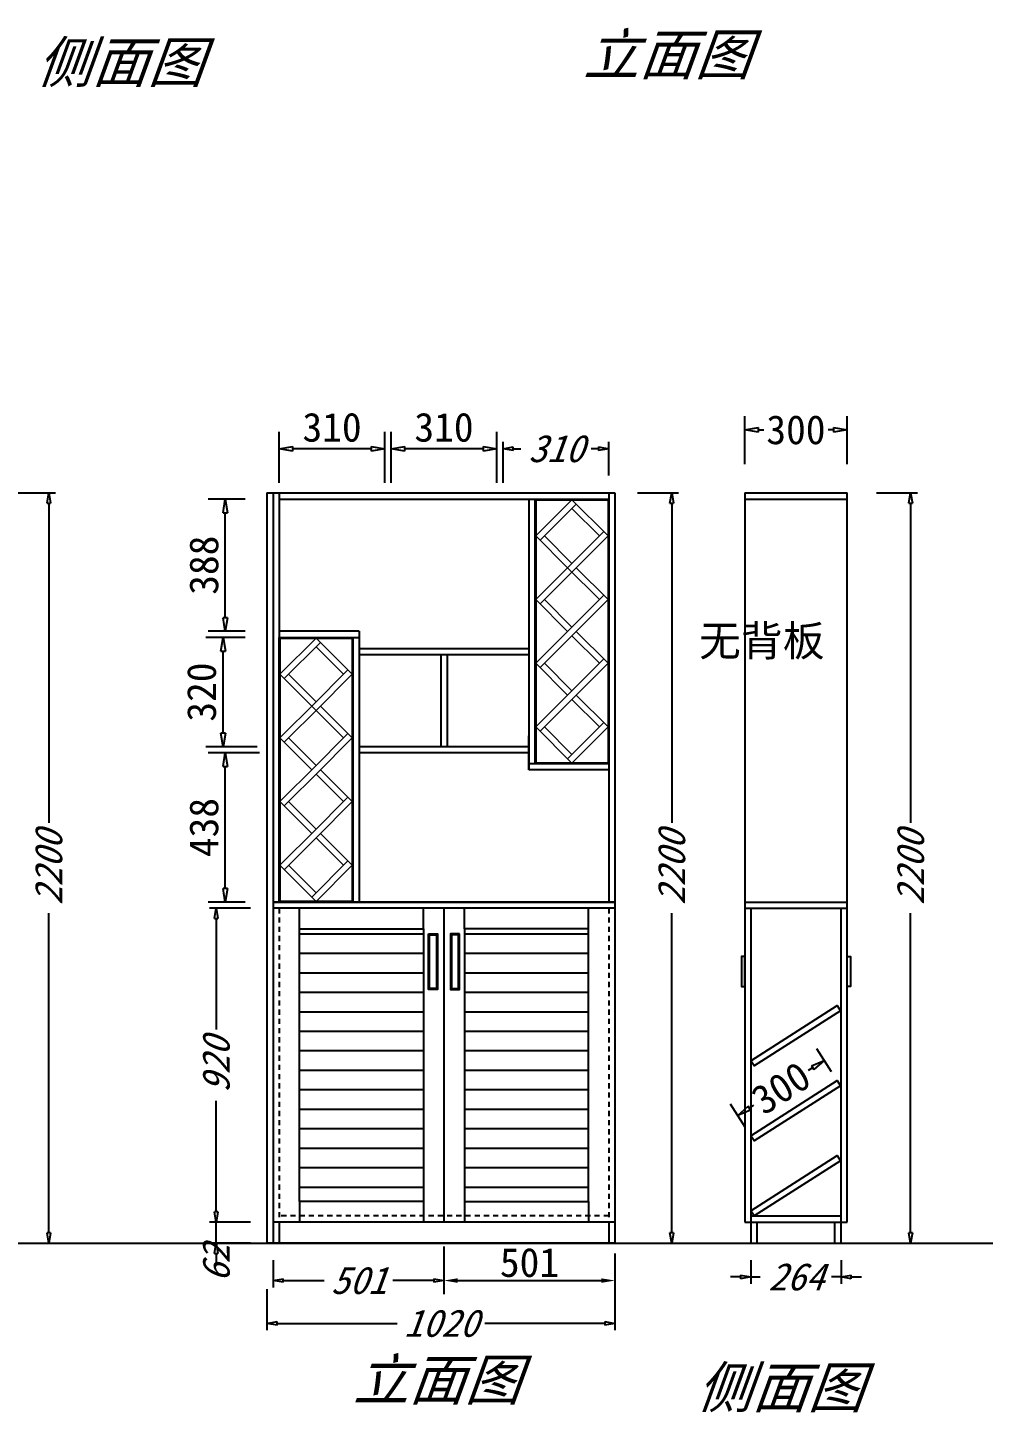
# Model space of a CAD drawing. Header units: millimetres. Extents: x 366509 to 398313, y -1245498 to -1202747.
# Drawn here: x 387162 to 389962, y -1233268 to -1229208 of the extents above; entities that cross this region are included whole.
import ezdxf

# ---------------------------------------------------------------- set-up
doc = ezdxf.new("R2010")
doc.units = ezdxf.units.MM
doc.header["$LTSCALE"] = 20
doc.linetypes.add('JIS_02_0.7', pattern=[1.35, 0.75, -0.6])
doc.layers.get('Defpoints').update_dxf_attribs({"color": 250})
doc.styles.get("Standard").update_dxf_attribs({"font": 'SimSun.ttf', "height": 85})
doc.styles.add('汉字', font='SimSun.ttf', dxfattribs={"oblique": 20, "height": 80})
doc.dimstyles.new('200', dxfattribs={"dimtxt": 90, "dimasz": 40, "dimexe": 50, "dimexo": 100, "dimgap": 20, "dimtad": 1, "dimdec": 0, "dimtxsty": 'Standard', "dimblk": 'CLOSEDBLANK', "dimcen": 100, "dimdle": 50, "dimclrd": 256, "dimclre": 256, "dimclrt": 256, "dimadec": 0, "dimazin": 0, "dimtfac": 1, "dimtdec": 0, "dimtmove": 2, "dimatfit": 3, "dimldrblk": 'CLOSEDBLANK', "dimfxl": 100, "dimfxlon": 1, "dimlwd": 25, "dimlwe": 25, "dimarcsym": 0})
doc.dimstyles.new('ISO-25', dxfattribs={"dimtxt": 2.5, "dimasz": 2.5, "dimexe": 1.25, "dimexo": 0.625, "dimtad": 1, "dimtxsty": 'Standard', "dimcen": 2.5, "dimadec": 0, "dimazin": 0, "dimtfac": 1, "dimtmove": 0, "dimatfit": 3, "dimfxl": 1, "dimarcsym": 0})
doc.dimstyles.get("Standard").update_dxf_attribs({"dimtxt": 0.18, "dimasz": 0.18, "dimexe": 0.18, "dimexo": 0.0625, "dimgap": 0.09, "dimtad": 0, "dimtih": 1, "dimtoh": 1, "dimdec": 4, "dimzin": 0, "dimdsep": 46, "dimtxsty": 'Standard', "dimcen": 0.09, "dimadec": 0, "dimazin": 0, "dimtfac": 1, "dimtdec": 4, "dimtofl": 0, "dimtmove": 0, "dimatfit": 3, "dimfxl": 1, "dimtolj": 1, "dimtzin": 0, "dimarcsym": 0})
doc.dimstyles.new('周文晶', dxfattribs={"dimtxt": 70, "dimasz": 40, "dimexe": 40, "dimexo": 30, "dimgap": 10, "dimtad": 0, "dimdec": 0, "dimtxsty": 'Standard', "dimblk": 'CLOSEDBLANK', "dimcen": 200, "dimclrd": 256, "dimclre": 256, "dimadec": 0, "dimazin": 0, "dimtfac": 1, "dimtdec": 0, "dimtmove": 0, "dimatfit": 3, "dimldrblk": 'CLOSEDBLANK', "dimfxl": 100, "dimfxlon": 1, "dimarcsym": 0})

# ---------------------------------------------------------------- blocks, each defined once
blk = doc.blocks.new('_ClosedBlank')
at = {"color": 0, "linetype": 'ByBlock', "lineweight": -2}
for p, q in [((-1, 0.17), (0, 0)), ((-1, 0.17), (-1, -0.17)), ((0, 0), (-1, -0.17))]:
    blk.add_line(p, q, dxfattribs=at)
blk = doc.blocks.new('*D1352')
at = {"lineweight": 25, "transparency": 16777216}
for p, q in [((387123.6, -1230572.3), (387243.6, -1230572.3)), ((387223.6, -1230602.3), (387223.6, -1231540.1)), ((387223.6, -1232742.3), (387223.6, -1231804.4)), ((387123.6, -1232772.3), (387243.6, -1232772.3))]:
    blk.add_line(p, q, dxfattribs=at)
at = {"layer": 'Defpoints', "color": 0, "transparency": 16777216}
for p in [(387037.7, -1230572.3), (387037.7, -1232772.3), (387223.6, -1232772.3)]:
    blk.add_point(p, dxfattribs=at)
at = {"lineweight": 25, "transparency": 16777216, "xscale": 30, "yscale": 30, "zscale": 30}
for p, rotation in [((387223.6, -1230572.3), 90), ((387223.6, -1232772.3), 270)]:
    blk.add_blockref('_ClosedBlank', p, dxfattribs=dict(at, rotation=rotation))
at = {"lineweight": -3, "transparency": 16777216, "insert": (387223.6, -1231672.3), "char_height": 80, "attachment_point": 5, "rotation": 90, "style": '汉字'}
blk.add_mtext('2200', dxfattribs=at)
blk = doc.blocks.new('*D1354')
at = {"lineweight": 25, "transparency": 16777216}
for p, q in [((387714.3, -1232680.3), (387714.3, -1232650.3)), ((387814.3, -1232710.3), (387694.3, -1232710.3)), ((387714.3, -1232772.3), (387714.3, -1232710.3)), ((387814.3, -1232772.3), (387694.3, -1232772.3)), ((387714.3, -1232802.3), (387714.3, -1232832.3))]:
    blk.add_line(p, q, dxfattribs=at)
at = {"layer": 'Defpoints', "color": 0, "transparency": 16777216}
for p in [(387714.3, -1232710.3), (387898.7, -1232710.3), (387880.7, -1232772.3)]:
    blk.add_point(p, dxfattribs=at)
at = {"lineweight": 25, "transparency": 16777216, "xscale": 30, "yscale": 30, "zscale": 30}
for p, rotation in [((387714.3, -1232710.3), 270), ((387714.3, -1232772.3), 90)]:
    blk.add_blockref('_ClosedBlank', p, dxfattribs=dict(at, rotation=rotation))
at = {"lineweight": -3, "transparency": 16777216, "insert": (387714.3, -1232832.3), "char_height": 80, "attachment_point": 5, "rotation": 90, "style": '汉字'}
blk.add_mtext('62', dxfattribs=at)
blk = doc.blocks.new('*D1355')
at = {"lineweight": 25, "transparency": 16777216}
for p, q in [((387814.3, -1231790.3), (387694.3, -1231790.3)), ((387714.3, -1231820.3), (387714.3, -1232146.1)), ((387714.3, -1232680.3), (387714.3, -1232354.4)), ((387814.3, -1232710.3), (387694.3, -1232710.3))]:
    blk.add_line(p, q, dxfattribs=at)
at = {"layer": 'Defpoints', "color": 0, "transparency": 16777216}
for p in [(387714.3, -1231790.3), (387898.7, -1231790.3), (387898.7, -1232710.3)]:
    blk.add_point(p, dxfattribs=at)
at = {"lineweight": 25, "transparency": 16777216, "xscale": 30, "yscale": 30, "zscale": 30}
for p, rotation in [((387714.3, -1231790.3), 90), ((387714.3, -1232710.3), 270)]:
    blk.add_blockref('_ClosedBlank', p, dxfattribs=dict(at, rotation=rotation))
at = {"lineweight": -3, "transparency": 16777216, "insert": (387714.3, -1232250.3), "char_height": 80, "attachment_point": 5, "rotation": 90, "style": '汉字'}
blk.add_mtext('920', dxfattribs=at)
blk = doc.blocks.new('*D1356')
at = {"lineweight": 25, "transparency": 16777216}
for p, q in [((388554.7, -1230542.7), (388554.7, -1230422.7)), ((388584.7, -1230442.7), (388606.4, -1230442.7)), ((388834.7, -1230442.7), (388813, -1230442.7)), ((388864.7, -1230521.4), (388864.7, -1230422.7))]:
    blk.add_line(p, q, dxfattribs=at)
at = {"layer": 'Defpoints', "color": 0, "transparency": 16777216}
for p in [(388864.7, -1230442.7), (388864.7, -1230571.4), (388554.7, -1230972.3)]:
    blk.add_point(p, dxfattribs=at)
at = {"lineweight": 25, "transparency": 16777216, "xscale": 30, "yscale": 30, "zscale": 30, "rotation": 180}
blk.add_blockref('_ClosedBlank', (388554.7, -1230442.7), dxfattribs=at)
at = {"lineweight": 25, "transparency": 16777216, "xscale": 30, "yscale": 30, "zscale": 30}
blk.add_blockref('_ClosedBlank', (388864.7, -1230442.7), dxfattribs=at)
at = {"lineweight": -3, "transparency": 16777216, "insert": (388709.7, -1230442.7), "char_height": 80, "attachment_point": 5, "style": '汉字'}
blk.add_mtext('310', dxfattribs=at)
blk = doc.blocks.new('*D1357')
at = {"lineweight": 25, "transparency": 16777216}
for p, q in [((387862.7, -1232907.4), (387862.7, -1233027.4)), ((388882.7, -1232907.4), (388882.7, -1233027.4)), ((387892.7, -1233007.4), (388244.1, -1233007.4)), ((388852.7, -1233007.4), (388501.3, -1233007.4))]:
    blk.add_line(p, q, dxfattribs=at)
at = {"layer": 'Defpoints', "color": 0, "transparency": 16777216}
for p in [(387862.7, -1232772.3), (388882.7, -1232772.3), (388882.7, -1233007.4)]:
    blk.add_point(p, dxfattribs=at)
at = {"lineweight": 25, "transparency": 16777216, "xscale": 30, "yscale": 30, "zscale": 30, "rotation": 180}
blk.add_blockref('_ClosedBlank', (387862.7, -1233007.4), dxfattribs=at)
at = {"lineweight": 25, "transparency": 16777216, "xscale": 30, "yscale": 30, "zscale": 30}
blk.add_blockref('_ClosedBlank', (388882.7, -1233007.4), dxfattribs=at)
at = {"lineweight": -3, "transparency": 16777216, "insert": (388372.7, -1233007.4), "char_height": 80, "attachment_point": 5, "style": '汉字'}
blk.add_mtext('1020', dxfattribs=at)
blk = doc.blocks.new('*D1377')
at = {"lineweight": 25, "transparency": 16777216}
for p, q in [((389280.9, -1232822.3), (389280.9, -1232891.3)), ((389545.3, -1232822.3), (389545.3, -1232891.3)), ((389250.9, -1232871.3), (389220.9, -1232871.3)), ((389280.9, -1232871.3), (389308.5, -1232871.3)), ((389545.3, -1232871.3), (389517.7, -1232871.3)), ((389575.3, -1232871.3), (389605.3, -1232871.3))]:
    blk.add_line(p, q, dxfattribs=at)
at = {"layer": 'Defpoints', "color": 0, "transparency": 16777216}
for p in [(389280.9, -1232772.3), (389545.3, -1232772.3), (389545.3, -1232871.3)]:
    blk.add_point(p, dxfattribs=at)
at = {"lineweight": 25, "transparency": 16777216, "xscale": 30, "yscale": 30, "zscale": 30}
blk.add_blockref('_ClosedBlank', (389280.9, -1232871.3), dxfattribs=at)
at = {"lineweight": 25, "transparency": 16777216, "xscale": 30, "yscale": 30, "zscale": 30, "rotation": 180}
blk.add_blockref('_ClosedBlank', (389545.3, -1232871.3), dxfattribs=at)
at = {"lineweight": -3, "transparency": 16777216, "insert": (389413.1, -1232871.3), "char_height": 80, "attachment_point": 5, "style": '汉字'}
blk.add_mtext('264', dxfattribs=at)
blk = doc.blocks.new('*D1378')
at = {"lineweight": 25, "transparency": 16777216}
for p, q in [((389649.2, -1230572.3), (389769.2, -1230572.3)), ((389749.2, -1230602.3), (389749.2, -1231540.1)), ((389749.2, -1232742.3), (389749.2, -1231804.4)), ((389649.2, -1232772.3), (389769.2, -1232772.3))]:
    blk.add_line(p, q, dxfattribs=at)
at = {"layer": 'Defpoints', "color": 0, "transparency": 16777216}
for p in [(389563.3, -1230572.3), (389563.3, -1232772.3), (389749.2, -1232772.3)]:
    blk.add_point(p, dxfattribs=at)
at = {"lineweight": 25, "transparency": 16777216, "xscale": 30, "yscale": 30, "zscale": 30}
for p, rotation in [((389749.2, -1230572.3), 90), ((389749.2, -1232772.3), 270)]:
    blk.add_blockref('_ClosedBlank', p, dxfattribs=dict(at, rotation=rotation))
at = {"lineweight": -3, "transparency": 16777216, "insert": (389749.2, -1231672.3), "char_height": 80, "attachment_point": 5, "rotation": 90, "style": '汉字'}
blk.add_mtext('2200', dxfattribs=at)
blk = doc.blocks.new('*D1358')
at = {"lineweight": 25, "transparency": 16777216}
for p, q in [((388949.1, -1230572.3), (389069.1, -1230572.3)), ((389049.1, -1230602.3), (389049.1, -1231540.1)), ((389049.1, -1232742.3), (389049.1, -1231804.4)), ((388949.1, -1232772.3), (389069.1, -1232772.3))]:
    blk.add_line(p, q, dxfattribs=at)
at = {"layer": 'Defpoints', "color": 0, "transparency": 16777216}
for p in [(388882.7, -1230572.3), (388864.7, -1232772.3), (389049.1, -1232772.3)]:
    blk.add_point(p, dxfattribs=at)
at = {"lineweight": 25, "transparency": 16777216, "xscale": 30, "yscale": 30, "zscale": 30}
for p, rotation in [((389049.1, -1230572.3), 90), ((389049.1, -1232772.3), 270)]:
    blk.add_blockref('_ClosedBlank', p, dxfattribs=dict(at, rotation=rotation))
at = {"lineweight": -3, "transparency": 16777216, "insert": (389049.1, -1231672.3), "char_height": 80, "attachment_point": 5, "rotation": 90, "style": '汉字'}
blk.add_mtext('2200', dxfattribs=at)
blk = doc.blocks.new('*D1359')
at = {"lineweight": 25, "transparency": 16777216}
for p, q in [((388381.7, -1232781.8), (388381.7, -1232901.8)), ((387880.7, -1232822.3), (387880.7, -1232901.8)), ((387910.7, -1232881.8), (388030.8, -1232881.8)), ((388351.7, -1232881.8), (388231.6, -1232881.8))]:
    blk.add_line(p, q, dxfattribs=at)
at = {"layer": 'Defpoints', "color": 0, "transparency": 16777216}
for p in [(388381.7, -1232710.3), (387880.7, -1232772.3), (387880.7, -1232881.8)]:
    blk.add_point(p, dxfattribs=at)
at = {"lineweight": 25, "transparency": 16777216, "xscale": 30, "yscale": 30, "zscale": 30, "rotation": 180}
blk.add_blockref('_ClosedBlank', (387880.7, -1232881.8), dxfattribs=at)
at = {"lineweight": 25, "transparency": 16777216, "xscale": 30, "yscale": 30, "zscale": 30}
blk.add_blockref('_ClosedBlank', (388381.7, -1232881.8), dxfattribs=at)
at = {"lineweight": -3, "transparency": 16777216, "insert": (388131.2, -1232881.8), "char_height": 80, "attachment_point": 5, "style": '汉字'}
blk.add_mtext('501', dxfattribs=at)
blk = doc.blocks.new('*D1360')
at = {"lineweight": 25, "transparency": 16777216}
for p, q in [((388226.7, -1230542.7), (388226.7, -1230392.7)), ((388536.7, -1230542.7), (388536.7, -1230392.7)), ((388496.7, -1230442.7), (388266.7, -1230442.7))]:
    blk.add_line(p, q, dxfattribs=at)
at = {"layer": 'Defpoints', "color": 0, "transparency": 16777216}
for p in [(388226.7, -1230442.7), (388536.7, -1230972.3), (388226.7, -1230990.3)]:
    blk.add_point(p, dxfattribs=at)
at = {"lineweight": 25, "transparency": 16777216, "xscale": 40, "yscale": 40, "zscale": 40, "rotation": 180}
blk.add_blockref('_ClosedBlank', (388226.7, -1230442.7), dxfattribs=at)
at = {"lineweight": 25, "transparency": 16777216, "xscale": 40, "yscale": 40, "zscale": 40}
blk.add_blockref('_ClosedBlank', (388536.7, -1230442.7), dxfattribs=at)
at = {"lineweight": -3, "transparency": 16777216, "insert": (388381.7, -1230380.2), "char_height": 85, "attachment_point": 5}
blk.add_mtext('310', dxfattribs=at)
blk = doc.blocks.new('*D1361')
at = {"lineweight": 25, "transparency": 16777216}
for p, q in [((387898.7, -1230542.7), (387898.7, -1230392.7)), ((388208.7, -1230542.7), (388208.7, -1230392.7)), ((388168.7, -1230442.7), (387938.7, -1230442.7))]:
    blk.add_line(p, q, dxfattribs=at)
at = {"layer": 'Defpoints', "color": 0, "transparency": 16777216}
for p in [(387898.7, -1230442.7), (388208.7, -1230972.3), (387898.7, -1231652.2)]:
    blk.add_point(p, dxfattribs=at)
at = {"lineweight": 25, "transparency": 16777216, "xscale": 40, "yscale": 40, "zscale": 40, "rotation": 180}
blk.add_blockref('_ClosedBlank', (387898.7, -1230442.7), dxfattribs=at)
at = {"lineweight": 25, "transparency": 16777216, "xscale": 40, "yscale": 40, "zscale": 40}
blk.add_blockref('_ClosedBlank', (388208.7, -1230442.7), dxfattribs=at)
at = {"lineweight": -3, "transparency": 16777216, "insert": (388053.7, -1230380.2), "char_height": 85, "attachment_point": 5}
blk.add_mtext('310', dxfattribs=at)
blk = doc.blocks.new('*D1362')
at = {"lineweight": 25, "transparency": 16777216}
for p, q in [((387840.9, -1231334.5), (387690.9, -1231334.5)), ((387740.9, -1231732.3), (387740.9, -1231374.5)), ((387798.7, -1231772.3), (387690.9, -1231772.3))]:
    blk.add_line(p, q, dxfattribs=at)
at = {"layer": 'Defpoints', "color": 0, "transparency": 16777216}
for p in [(387740.9, -1231334.5), (388132.8, -1231334.5), (387898.7, -1231772.3)]:
    blk.add_point(p, dxfattribs=at)
at = {"lineweight": 25, "transparency": 16777216, "xscale": 40, "yscale": 40, "zscale": 40}
for p, rotation in [((387740.9, -1231334.5), 90), ((387740.9, -1231772.3), 270)]:
    blk.add_blockref('_ClosedBlank', p, dxfattribs=dict(at, rotation=rotation))
at = {"lineweight": -3, "transparency": 16777216, "insert": (387678.4, -1231553.4), "char_height": 85, "attachment_point": 5, "rotation": 90}
blk.add_mtext('438', dxfattribs=at)
blk = doc.blocks.new('*D1379')
at = {"lineweight": 25, "transparency": 16777216}
for p, q in [((387798.7, -1230996.1), (387684.2, -1230996.1)), ((387734.2, -1231276.5), (387734.2, -1231036.1)), ((387834.2, -1231316.5), (387684.2, -1231316.5))]:
    blk.add_line(p, q, dxfattribs=at)
at = {"layer": 'Defpoints', "color": 0, "transparency": 16777216}
for p in [(387734.2, -1230996.1), (387898.7, -1230996.1), (388132.8, -1231316.5)]:
    blk.add_point(p, dxfattribs=at)
at = {"lineweight": 25, "transparency": 16777216, "xscale": 40, "yscale": 40, "zscale": 40}
for p, rotation in [((387734.2, -1230996.1), 90), ((387734.2, -1231316.5), 270)]:
    blk.add_blockref('_ClosedBlank', p, dxfattribs=dict(at, rotation=rotation))
at = {"lineweight": -3, "transparency": 16777216, "insert": (387671.7, -1231156.3), "char_height": 85, "attachment_point": 5, "rotation": 90}
blk.add_mtext('320', dxfattribs=at)
blk = doc.blocks.new('*D1380')
at = {"lineweight": 25, "transparency": 16777216}
for p, q in [((387798.7, -1230590.3), (387690.9, -1230590.3)), ((387740.9, -1230938.1), (387740.9, -1230630.3)), ((387798.7, -1230978.1), (387690.9, -1230978.1))]:
    blk.add_line(p, q, dxfattribs=at)
at = {"layer": 'Defpoints', "color": 0, "transparency": 16777216}
for p in [(387740.9, -1230590.3), (387898.7, -1230590.3), (387898.7, -1230978.1)]:
    blk.add_point(p, dxfattribs=at)
at = {"lineweight": 25, "transparency": 16777216, "xscale": 40, "yscale": 40, "zscale": 40}
for p, rotation in [((387740.9, -1230590.3), 90), ((387740.9, -1230978.1), 270)]:
    blk.add_blockref('_ClosedBlank', p, dxfattribs=dict(at, rotation=rotation))
at = {"lineweight": -3, "transparency": 16777216, "insert": (387678.4, -1230784.2), "char_height": 85, "attachment_point": 5, "rotation": 90}
blk.add_mtext('388', dxfattribs=at)
blk = doc.blocks.new('*D1363')
at = {"color": 0, "lineweight": -2, "transparency": 16777216}
for p, q in [((388381.7, -1232781.8), (388381.7, -1232921.8)), ((388882.7, -1232802.3), (388882.7, -1232921.8)), ((388421.7, -1232881.8), (388842.7, -1232881.8))]:
    blk.add_line(p, q, dxfattribs=at)
at = {"color": 0, "transparency": 16777216}
for points in [[(388421.7, -1232875.2), (388421.7, -1232888.5), (388381.7, -1232881.8)], [(388842.7, -1232875.2), (388842.7, -1232888.5), (388882.7, -1232881.8)]]:
    blk.add_solid(points, dxfattribs=at)
at = {"layer": 'Defpoints', "color": 0, "transparency": 16777216}
for p in [(388381.7, -1232710.3), (388882.7, -1232772.3), (388882.7, -1232881.8)]:
    blk.add_point(p, dxfattribs=at)
at = {"color": 0, "lineweight": -3, "transparency": 16777216, "insert": (388632.2, -1232829.3), "char_height": 85, "attachment_point": 5}
blk.add_mtext('501', dxfattribs=at)
blk = doc.blocks.new('*D1364')
at = {"lineweight": -2, "transparency": 16777216}
for p, q in [((389517.3, -1232270), (389474, -1232202.5)), ((389461.9, -1232257.7), (389448.5, -1232266.3)), ((389264.7, -1232431.9), (389221.4, -1232364.3)), ((389276.7, -1232376.4), (389290.1, -1232367.8))]:
    blk.add_line(p, q, dxfattribs=at)
at = {"layer": 'Defpoints', "color": 0, "transparency": 16777216}
for p in [(389495.6, -1232236.1), (389533.5, -1232295.3), (389280.9, -1232457.1)]:
    blk.add_point(p, dxfattribs=at)
at = {"lineweight": -2, "transparency": 16777216, "xscale": 40, "yscale": 40, "zscale": 40}
for p, rotation in [((389495.6, -1232236.1), 32.65196531533646), ((389243, -1232398), 212.6519653153365)]:
    blk.add_blockref('_ClosedBlank', p, dxfattribs=dict(at, rotation=rotation))
at = {"color": 0, "transparency": 16777216, "insert": (389369.3, -1232317.1), "char_height": 85, "attachment_point": 5, "rotation": 32.652}
blk.add_mtext('300', dxfattribs=at)
blk = doc.blocks.new('*D1367')
at = {"lineweight": -2, "transparency": 16777216}
for p, q in [((389262.9, -1230487.6), (389262.9, -1230347.6)), ((389563.3, -1230487.6), (389563.3, -1230347.6)), ((389302.9, -1230387.6), (389319, -1230387.6)), ((389523.3, -1230387.6), (389507.2, -1230387.6))]:
    blk.add_line(p, q, dxfattribs=at)
at = {"layer": 'Defpoints', "color": 0, "transparency": 16777216}
for p in [(389563.3, -1230387.6), (389262.9, -1230572.3), (389563.3, -1230572.3)]:
    blk.add_point(p, dxfattribs=at)
at = {"lineweight": -2, "transparency": 16777216, "xscale": 40, "yscale": 40, "zscale": 40, "rotation": 180}
blk.add_blockref('_ClosedBlank', (389262.9, -1230387.6), dxfattribs=at)
at = {"lineweight": -2, "transparency": 16777216, "xscale": 40, "yscale": 40, "zscale": 40}
blk.add_blockref('_ClosedBlank', (389563.3, -1230387.6), dxfattribs=at)
at = {"color": 0, "transparency": 16777216, "insert": (389413.1, -1230387.6), "char_height": 85, "attachment_point": 5}
blk.add_mtext('300', dxfattribs=at)
blk = doc.blocks.new('sdfgergewr')
at = {"color": 0, "lineweight": 18}
for p, q in [((113815.5, -2239.8), (113921.5, -2133.7)), ((113828.2, -2252.5), (113934.3, -2146.5)), ((113921.5, -2133.7), (114027.6, -2239.8)), ((113921.5, -2159.2), (114002.1, -2239.8)), ((114014.9, -2227.1), (113908.8, -2333.1)), ((113908.8, -2333.1), (113815.5, -2239.8)), ((113921.5, -2320.4), (113840.9, -2239.8)), ((114027.6, -2239.8), (113921.5, -2345.9)), ((113815.5, -2426.5), (113921.5, -2320.4)), ((113828.2, -2439.2), (113934.3, -2333.1)), ((113908.8, -2333.1), (114002.1, -2426.5)), ((113934.3, -2333.1), (114027.6, -2426.5)), ((113908.8, -2519.8), (113815.5, -2426.5)), ((113921.5, -2507.1), (113840.9, -2426.5)), ((114014.9, -2413.7), (113908.8, -2519.8)), ((114027.6, -2426.5), (113921.5, -2532.5)), ((113815.5, -2613.1), (113921.5, -2507.1)), ((113828.2, -2625.9), (113934.3, -2519.8)), ((113921.5, -2532.5), (114002.1, -2613.1)), ((113934.3, -2519.8), (114027.6, -2613.1)), ((113908.8, -2706.5), (113815.5, -2613.1)), ((113921.5, -2693.8), (113840.9, -2613.1)), ((114014.9, -2600.4), (113908.8, -2706.5)), ((114027.6, -2613.1), (113921.5, -2719.2)), ((113815.5, -2799.8), (113921.5, -2693.8)), ((113828.2, -2812.6), (113934.3, -2706.5)), ((113921.5, -2719.2), (114002.1, -2799.8)), ((113934.3, -2706.5), (114027.6, -2799.8)), ((113921.5, -2905.9), (113815.5, -2799.8)), ((113921.5, -2880.4), (113840.9, -2799.8)), ((114014.9, -2787.1), (113908.8, -2893.2)), ((114027.6, -2799.8), (113921.5, -2905.9))]:
    blk.add_line(p, q, dxfattribs=at)
blk = doc.blocks.new('3433333')
for p, q in [((383237, -1230151.6), (383237, -1230923.8)), ((383237, -1230151.6), (383449.2, -1230151.6)), ((383449.2, -1230151.6), (383449.2, -1230923.8)), ((383237, -1230923.8), (383449.2, -1230923.8))]:
    blk.add_line(p, q)
for points in [[(383451.2, -1230925.8), (383235, -1230925.8), (383235, -1230149.6), (383451.2, -1230149.6)], [(383449.2, -1230923.8), (383237, -1230923.8), (383237, -1230151.6), (383449.2, -1230151.6)]]:
    blk.add_lwpolyline(points, close=True)
at = {"lineweight": -3}
blk.add_blockref('sdfgergewr', (269421.6, -1228017.9), dxfattribs=at)

msp = doc.modelspace()

# ---------------------------------------------------------------- hatches: boundary and pattern name
at = {"lineweight": -3}
h = msp.add_hatch(dxfattribs=at)
h.set_pattern_fill('LINE', color=250, scale=18, style=0)
h.set_pattern_definition([(0, (266961.98, -1224721.09), (0, 57.15), [])])
h.paths.add_polyline_path([(388804.703, -1231850.294), (388441.703, -1231850.294), (388441.703, -1232650.294), (388804.703, -1232650.294)])
h.paths.add_polyline_path([(387958.703, -1232650.294), (388321.703, -1232650.294), (388321.703, -1231850.294), (387958.703, -1231850.294)])

# ---------------------------------------------------------------- linework, layer by layer
for p, q in [((387862.703, -1230572.294), (387862.703, -1232772.294)), ((387862.703, -1230572.294), (388882.703, -1230572.294)), ((387880.703, -1230572.294), (387880.703, -1232772.294)), ((387898.703, -1230572.294), (387898.703, -1231772.294)), ((387898.703, -1230590.294), (388864.703, -1230590.294)), ((388864.703, -1230572.294), (388864.703, -1231772.294)), ((388882.703, -1230572.294), (388882.703, -1232772.294)), ((389262.902, -1230572.294), (389563.289, -1230572.294)), ((389262.902, -1230572.294), (389262.902, -1232710.294)), ((389262.902, -1230590.294), (389563.289, -1230590.294)), ((389563.289, -1232710.294), (389563.289, -1230572.294)), ((388882.703, -1231772.294), (387880.703, -1231772.294)), ((387880.703, -1231772.294), (388882.703, -1231772.294)), ((389262.902, -1231772.294), (389563.289, -1231772.294)), ((388882.703, -1231790.294), (387880.703, -1231790.294)), ((387958.703, -1231850.294), (387958.703, -1231790.294)), ((388321.703, -1231850.294), (388321.703, -1231790.294)), ((388381.703, -1231790.294), (388381.703, -1232710.294)), ((388441.703, -1231850.294), (388441.703, -1231790.294)), ((388804.703, -1231850.294), (388804.703, -1231790.294)), ((389262.902, -1231790.294), (389563.289, -1231790.294)), ((389280.902, -1231790.294), (389280.902, -1232772.294)), ((389545.289, -1232772.294), (389545.289, -1231790.294)), ((387958.703, -1232650.294), (387958.703, -1232710.294)), ((388321.703, -1232650.294), (388321.703, -1232710.294)), ((388441.703, -1232650.294), (388441.703, -1232710.294)), ((388804.703, -1232650.294), (388804.703, -1232710.294)), ((388882.703, -1232710.294), (387880.703, -1232710.294)), ((388864.703, -1232710.294), (388864.703, -1232772.294)), ((389262.902, -1232710.294), (389563.289, -1232710.294)), ((389280.902, -1232692.294), (389545.289, -1232692.294)), ((389298.902, -1232710.294), (389298.902, -1232772.294)), ((389527.289, -1232772.294), (389527.289, -1232710.294)), ((388882.703, -1232772.294), (387880.703, -1232772.294)), ((389280.902, -1232772.294), (389545.289, -1232772.294))]:
    msp.add_line(p, q, dxfattribs=at)
for p, q in [((388630.571, -1230590.294), (388630.571, -1231384.454)), ((388648.571, -1230590.294), (388648.571, -1231366.454)), ((388132.835, -1230978.133), (387898.703, -1230978.133)), ((387898.703, -1230996.133), (388132.835, -1230996.133)), ((388132.835, -1230978.133), (388132.835, -1230996.133)), ((388132.835, -1230978.133), (388132.835, -1231078.133)), ((388132.835, -1230996.133), (388132.835, -1231772.294)), ((388132.835, -1231028.133), (388630.571, -1231028.133)), ((388132.835, -1231046.133), (388630.571, -1231046.133)), ((388372.703, -1231046.133), (388372.703, -1231316.454)), ((388390.703, -1231046.133), (388390.703, -1231316.454)), ((388630.571, -1231384.454), (388630.571, -1231284.454)), ((388630.571, -1231316.454), (388132.835, -1231316.454)), ((388630.571, -1231334.454), (388132.835, -1231334.454)), ((388864.703, -1231366.454), (388630.571, -1231366.454)), ((388864.703, -1231384.454), (388630.571, -1231384.454)), ((387898.703, -1232710.294), (387898.703, -1232772.294)), ((366509.141, -1232772.294), (398312.891, -1232772.294)), ((387880.703, -1232772.294), (387862.703, -1232772.294))]:
    msp.add_line(p, q)
at = {"color": 250, "linetype": 'JIS_02_0.7', "lineweight": -3}
for p, q in [((387898.703, -1231790.294), (387898.703, -1232710.294)), ((388864.703, -1231790.294), (388864.703, -1232710.294)), ((388864.703, -1232692.294), (387898.703, -1232692.294))]:
    msp.add_line(p, q, dxfattribs=at)
at = {"lineweight": -3}
for points in [[(387958.703, -1231850.294), (388321.703, -1231850.294), (388321.703, -1232650.294), (387958.703, -1232650.294)], [(388336.408, -1231865.114), (388362.975, -1231865.114), (388362.975, -1232028.626), (388336.408, -1232028.626)], [(388426.999, -1231865.114), (388400.431, -1231865.114), (388400.431, -1232028.626), (388426.999, -1232028.626)], [(388804.703, -1231850.294), (388441.703, -1231850.294), (388441.703, -1232650.294), (388804.703, -1232650.294)], [(388339.408, -1231868.114), (388359.975, -1231868.114), (388359.975, -1232025.626), (388339.408, -1232025.626)], [(388423.999, -1231868.114), (388403.431, -1231868.114), (388403.431, -1232025.626), (388423.999, -1232025.626)]]:
    msp.add_lwpolyline(points, close=True, dxfattribs=at)
for points in [[(389262.902, -1231931.925), (389253.572, -1231931.925), (389253.572, -1232019.503), (389262.902, -1232019.503)], [(389563.289, -1231931.925), (389572.618, -1231931.925), (389572.618, -1232019.503), (389563.289, -1232019.503)]]:
    msp.add_lwpolyline(points, close=True)
for points in [[(389280.902, -1232237.138), (389533.491, -1232075.278), (389543.202, -1232090.433), (389290.613, -1232252.294), (389280.902, -1232237.138)], [(389280.902, -1232457.138), (389533.491, -1232295.278), (389543.202, -1232310.433), (389290.613, -1232472.294), (389280.902, -1232457.138)], [(389280.902, -1232677.138), (389533.491, -1232515.278), (389543.202, -1232530.433), (389290.613, -1232692.294), (389280.902, -1232677.138)]]:
    msp.add_lwpolyline(points)

# ---------------------------------------------------------------- block references
for p in [(5413.538, -440.666), (4663.67, -846.505)]:
    msp.add_blockref('3433333', p)

# ---------------------------------------------------------------- texts
at = {"color": 0, "char_height": 120, "width": 1293.93172, "attachment_point": 1, "style": '汉字'}
for s, insert in [('立面图', (388789.494, -1229226.649)), ('侧面图', (387185.838, -1229249.275)), ('立面图', (388115.236, -1233112.392)), ('侧面图', (389120.135, -1233135.017))]:
    msp.add_mtext(s, dxfattribs=dict(at, insert=insert))
at = {"lineweight": -3, "insert": (389128.968, -1230960.915), "char_height": 90, "width": 545.64139, "attachment_point": 1}
msp.add_mtext('无背板', dxfattribs=at)

# ---------------------------------------------------------------- dimensions: what is measured, and where the dimension line sits
at = {"lineweight": -3}
for base, p1, p2, picture, middle in [((387898.703, -1230442.687), (388208.703, -1230972.294), (387898.703, -1231652.223), '*D1361', (388053.703, -1230380.187)), ((388226.703, -1230442.687), (388536.703, -1230972.294), (388226.703, -1230990.294), '*D1360', (388381.703, -1230380.187))]:
    dim = msp.add_linear_dim(base=base, p1=p1, p2=p2, dimstyle='200', dxfattribs=at)
    dim.commit()
    dim.dimension.update_dxf_attribs({"geometry": picture, "text_midpoint": middle})
dim = msp.add_linear_dim(base=(389563.289, -1230387.648), p1=(389262.902, -1230572.294), p2=(389563.289, -1230572.294), dimstyle='周文晶')
dim.commit()
dim.dimension.update_dxf_attribs({"geometry": '*D1367', "text_midpoint": (389413.095, -1230387.648)})
for base, p1, p2, dimstyle, override, picture, middle in [((388864.703, -1230442.687), (388554.703, -1230972.294), (388864.703, -1230571.358), 'Standard', {"dimtxt": 80, "dimasz": 30, "dimexe": 20, "dimexo": 50, "dimgap": 10, "dimtih": 0, "dimtoh": 0, "dimdec": 0, "dimzin": 8, "dimtxsty": '汉字', "dimblk": 'ClosedBlank', "dimcen": 2.5, "dimclrd": 256, "dimclre": 256, "dimclrt": 256, "dimtdec": 0, "dimtofl": 1, "dimtmove": 1, "dimldrblk": 'ClosedBlank', "dimfxl": 100, "dimfxlon": 1, "dimtolj": 0, "dimtzin": 8, "dimlwd": 25, "dimlwe": 25, "dimarcsym": 1}, '*D1356', (388709.703, -1230442.687)), ((388882.703, -1232881.838), (388381.703, -1232710.294), (388882.703, -1232772.294), 'ISO-25', {"dimtxt": 70, "dimasz": 40, "dimexe": 40, "dimexo": 30, "dimgap": 10, "dimfxl": 100, "dimfxlon": 1}, '*D1363', (388632.203, -1232829.338)), ((388882.703, -1233007.396), (387862.703, -1232772.294), (388882.703, -1232772.294), 'Standard', {"dimtxt": 80, "dimasz": 30, "dimexe": 20, "dimexo": 50, "dimgap": 10, "dimtih": 0, "dimtoh": 0, "dimdec": 0, "dimzin": 8, "dimtxsty": '汉字', "dimblk": 'ClosedBlank', "dimcen": 2.5, "dimclrd": 256, "dimclre": 256, "dimclrt": 256, "dimtdec": 0, "dimtofl": 1, "dimtmove": 1, "dimldrblk": 'ClosedBlank', "dimfxl": 100, "dimfxlon": 1, "dimtolj": 0, "dimtzin": 8, "dimlwd": 25, "dimlwe": 25, "dimarcsym": 1}, '*D1357', (388372.703, -1233007.396)), ((389545.289, -1232871.323), (389280.902, -1232772.294), (389545.289, -1232772.294), 'Standard', {"dimtxt": 80, "dimasz": 30, "dimexe": 20, "dimexo": 50, "dimgap": 10, "dimtih": 0, "dimtoh": 0, "dimdec": 0, "dimzin": 8, "dimtxsty": '汉字', "dimblk": 'ClosedBlank', "dimcen": 2.5, "dimclrd": 256, "dimclre": 256, "dimclrt": 256, "dimtdec": 0, "dimtofl": 1, "dimtmove": 1, "dimldrblk": 'ClosedBlank', "dimfxl": 100, "dimfxlon": 1, "dimtolj": 0, "dimtzin": 8, "dimlwd": 25, "dimlwe": 25, "dimarcsym": 1}, '*D1377', (389413.095, -1232871.323))]:
    dim = msp.add_linear_dim(base=base, p1=p1, p2=p2, dimstyle=dimstyle, override=override, dxfattribs=at)
    dim.commit()
    dim.dimension.update_dxf_attribs({"geometry": picture, "text_midpoint": middle})
for base, p1, p2, angle, picture, middle in [((387223.561, -1232772.294), (387037.664, -1230572.294), (387037.664, -1232772.294), 90, '*D1352', (387223.561, -1231672.294)), ((389049.066, -1232772.294), (388882.703, -1230572.294), (388864.703, -1232772.294), 90, '*D1358', (389049.066, -1231672.294)), ((389749.186, -1232772.294), (389563.289, -1230572.294), (389563.289, -1232772.294), 90, '*D1378', (389749.186, -1231672.294)), ((387714.34, -1231790.294), (387898.703, -1232710.294), (387898.703, -1231790.294), 270, '*D1355', (387714.34, -1232250.294)), ((387880.703, -1232881.838), (388381.703, -1232710.294), (387880.703, -1232772.294), 180, '*D1359', (388131.203, -1232881.838))]:
    dim = msp.add_linear_dim(base=base, p1=p1, p2=p2, angle=angle, dimstyle='Standard', override={"dimtxt": 80, "dimasz": 30, "dimexe": 20, "dimexo": 50, "dimgap": 10, "dimtih": 0, "dimtoh": 0, "dimdec": 0, "dimzin": 8, "dimtxsty": '汉字', "dimblk": 'ClosedBlank', "dimcen": 2.5, "dimclrd": 256, "dimclre": 256, "dimclrt": 256, "dimtdec": 0, "dimtofl": 1, "dimtmove": 1, "dimldrblk": 'ClosedBlank', "dimfxl": 100, "dimfxlon": 1, "dimtolj": 0, "dimtzin": 8, "dimlwd": 25, "dimlwe": 25, "dimarcsym": 1}, dxfattribs=at)
    dim.commit()
    dim.dimension.update_dxf_attribs({"geometry": picture, "text_midpoint": middle})
for base, p1, p2, picture, middle in [((387740.901, -1230590.294), (387898.703, -1230978.133), (387898.703, -1230590.294), '*D1380', (387678.401, -1230784.213)), ((387734.234, -1230996.133), (388132.835, -1231316.454), (387898.703, -1230996.133), '*D1379', (387671.734, -1231156.294)), ((387740.901, -1231334.454), (387898.703, -1231772.294), (388132.835, -1231334.454), '*D1362', (387678.401, -1231553.374))]:
    dim = msp.add_linear_dim(base=base, p1=p1, p2=p2, angle=90, dimstyle='200', dxfattribs=at)
    dim.commit()
    dim.dimension.update_dxf_attribs({"geometry": picture, "text_midpoint": middle})
dim = msp.add_aligned_dim(p1=(389280.902, -1232457.138), p2=(389533.491, -1232295.278), distance=70.247, dimstyle='周文晶')
dim.commit()
dim.dimension.update_dxf_attribs({"geometry": '*D1364', "text_midpoint": (389369.295, -1232317.062)})
dim = msp.add_linear_dim(base=(387714.34, -1232710.294), p1=(387880.703, -1232772.294), p2=(387898.703, -1232710.294), angle=270, dimstyle='Standard', override={"dimtxt": 80, "dimasz": 30, "dimexe": 20, "dimexo": 50, "dimgap": 10, "dimtih": 0, "dimtoh": 0, "dimdec": 0, "dimzin": 8, "dimtxsty": '汉字', "dimblk": 'ClosedBlank', "dimcen": 2.5, "dimclrd": 256, "dimclre": 256, "dimclrt": 256, "dimtdec": 0, "dimtofl": 1, "dimtmove": 1, "dimldrblk": 'ClosedBlank', "dimfxl": 100, "dimfxlon": 1, "dimtolj": 0, "dimtzin": 8, "dimlwd": 25, "dimlwe": 25, "dimarcsym": 1}, dxfattribs=at)
dim.commit()
dim.dimension.update_dxf_attribs({"geometry": '*D1354', "text_midpoint": (387714.34, -1232832.294), "dimtype": 128})

doc.saveas('drawing.dxf')
